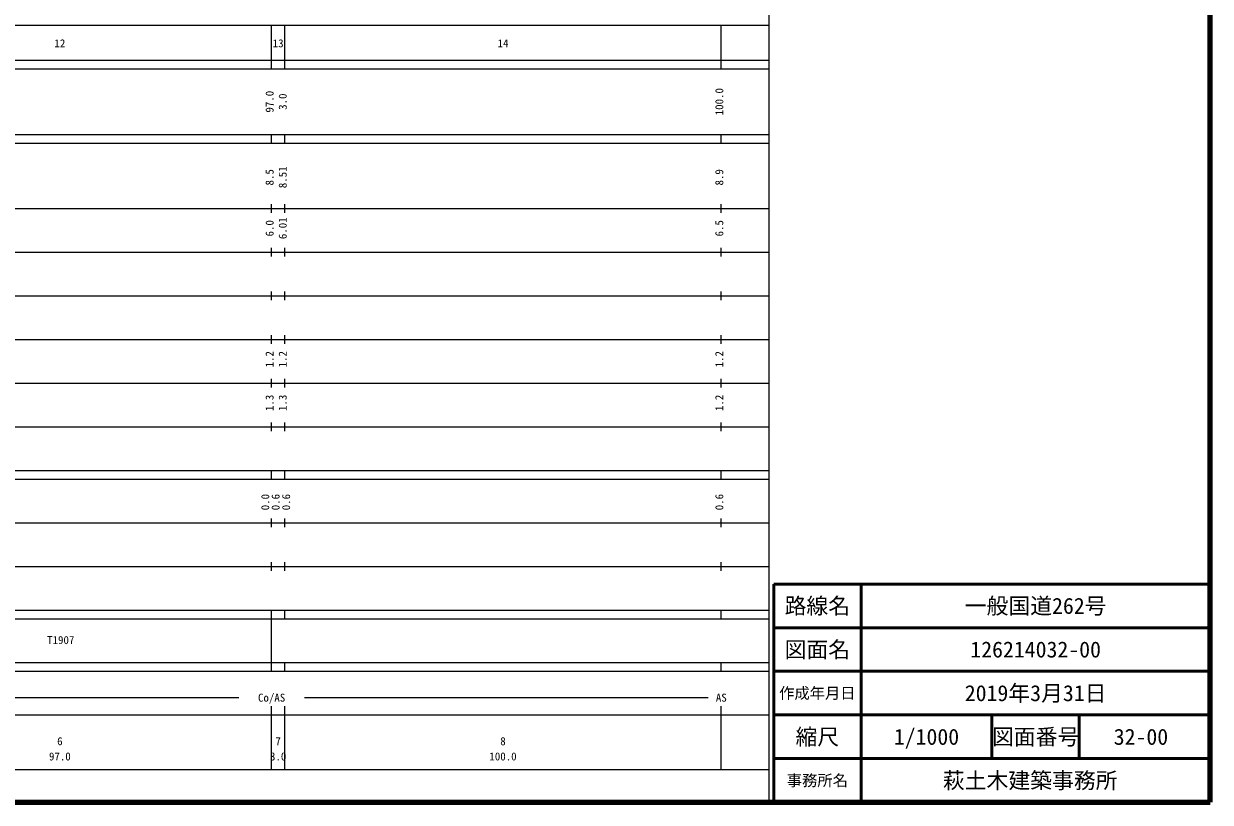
# Model space of a CAD drawing. Units: millimetres on the paper, enlarged 1000 times. Extents: x 40000 to 680000, y 20000 to 380000.
# Drawn here: x 408222 to 680000, y 20000 to 198357 of the extents above; entities that cross this region are included whole.
import ezdxf
from ezdxf.enums import TextEntityAlignment as Align

# ---------------------------------------------------------------- set-up
doc = ezdxf.new("R2010")
doc.units = ezdxf.units.MM
doc.header["$LTSCALE"] = 1000
for name, color, linetype, lineweight in [('M-TTL', 2, 'Continuous', 140), ('M-TTL-BAND', 7, 'Continuous', 25), ('M-TTL-FRAM', 2, 'Continuous', 50), ('M-TTL-LINE', 7, 'Continuous', 50), ('M-TTL-TXT', 7, 'Continuous', 13)]:
    doc.layers.add(name, color=color, linetype=linetype, lineweight=lineweight)
doc.styles.add('ＭＳ ゴシック', font='')
doc.styles.get('ＭＳ ゴシック').set_extended_font_data('MS Gothic')

msp = doc.modelspace()

# ---------------------------------------------------------------- linework, layer by layer
at = {"layer": 'M-TTL'}
for p, q in [((680000, 20000), (680000, 380000)), ((40000, 20000), (680000, 20000))]:
    msp.add_line(p, q, dxfattribs=at)
at = {"layer": 'M-TTL-BAND'}
for p, q in [((579000, 20000), (579000, 370000)), ((68000, 198000), (579000, 198000)), ((465000, 188000), (465000, 198000)), ((468000, 188000), (468000, 198000)), ((568000, 188000), (568000, 198000)), ((40000, 190000), (579000, 190000)), ((40000, 188000), (579000, 188000)), ((40000, 173000), (579000, 173000)), ((465000, 171000), (465000, 173000)), ((468000, 171000), (468000, 173000)), ((568000, 171000), (568000, 173000)), ((40000, 171000), (579000, 171000)), ((40000, 156000), (579000, 156000)), ((465000, 155000), (465000, 157000)), ((468000, 155000), (468000, 157000)), ((568000, 155000), (568000, 157000)), ((465000, 145000), (465000, 147000)), ((468000, 145000), (468000, 147000)), ((568000, 145000), (568000, 147000)), ((46000, 146000), (579000, 146000)), ((52000, 136000), (579000, 136000)), ((465000, 135000), (465000, 137000)), ((468000, 135000), (468000, 137000)), ((568000, 135000), (568000, 137000)), ((46000, 126000), (579000, 126000)), ((465000, 125000), (465000, 127000)), ((468000, 125000), (468000, 127000)), ((568000, 125000), (568000, 127000)), ((465000, 115000), (465000, 117000)), ((468000, 115000), (468000, 117000)), ((568000, 115000), (568000, 117000)), ((52000, 116000), (579000, 116000)), ((46000, 106000), (579000, 106000)), ((465000, 105000), (465000, 107000)), ((468000, 105000), (468000, 107000)), ((568000, 105000), (568000, 107000)), ((40000, 96000), (579000, 96000)), ((465000, 94000), (465000, 96000)), ((468000, 94000), (468000, 96000)), ((568000, 94000), (568000, 96000)), ((40000, 94000), (579000, 94000)), ((465000, 83000), (465000, 85000)), ((468000, 83000), (468000, 85000)), ((568000, 83000), (568000, 85000)), ((49000, 84000), (579000, 84000)), ((40000, 74000), (579000, 74000)), ((465000, 73000), (465000, 75000)), ((468000, 73000), (468000, 75000)), ((568000, 73000), (568000, 75000)), ((40000, 64000), (579000, 64000)), ((465000, 62000), (465000, 64000)), ((468000, 62000), (468000, 64000)), ((568000, 62000), (568000, 64000)), ((40000, 62000), (579000, 62000)), ((465000, 52000), (465000, 62000)), ((40000, 52000), (579000, 52000)), ((465000, 50000), (465000, 52000)), ((468000, 50000), (468000, 52000)), ((568000, 50000), (568000, 52000)), ((40000, 50000), (579000, 50000)), ((325500, 44000), (457500, 44000)), ((472500, 44000), (565000, 44000)), ((465000, 27500), (465000, 42000)), ((468000, 27500), (468000, 42000)), ((568000, 27500), (568000, 42000)), ((40000, 40000), (579000, 40000)), ((68000, 27500), (579000, 27500))]:
    msp.add_line(p, q, dxfattribs=at)
at = {"layer": 'M-TTL-FRAM'}
for p, q in [((680000, 70000), (580000, 70000)), ((580000, 70000), (580000, 20000))]:
    msp.add_line(p, q, dxfattribs=at)
at = {"layer": 'M-TTL-LINE'}
for p, q in [((600000, 70000), (600000, 20000)), ((680000, 60000), (580000, 60000)), ((680000, 50000), (580000, 50000)), ((680000, 40000), (580000, 40000)), ((630000, 40000), (630000, 30000)), ((650000, 40000), (650000, 30000)), ((680000, 30000), (580000, 30000))]:
    msp.add_line(p, q, dxfattribs=at)

# ---------------------------------------------------------------- texts
at = {"layer": 'M-TTL-BAND', "style": 'ＭＳ ゴシック'}
for s, p in [('12', (416500, 192405)), ('13', (466500, 192405)), ('14', (518000, 192405)), ('Co/AS', (465000, 42500)), ('AS', (568000, 42500)), ('6', (416500, 32523)), ('7', (466500, 32523)), ('8', (518000, 32523)), ('97.0', (416500, 29033)), ('3.0', (466500, 29033)), ('100.0', (518000, 29033))]:
    msp.add_text(s, height=1833, dxfattribs=at).set_placement(p, align=Align.BOTTOM_CENTER)
for s, p in [('97.0', (466000, 180500)), ('3.0', (469000, 180500)), ('100.0', (569000, 180500)), ('8.5', (466000, 163174)), ('8.51', (469000, 163174)), ('8.9', (569000, 163174)), ('6.0', (466000, 151500)), ('6.01', (469000, 151500)), ('6.5', (569000, 151500)), ('1.2', (466000, 121500)), ('1.2', (469000, 121500)), ('1.2', (569000, 121500)), ('1.3', (466000, 111500)), ('1.3', (469000, 111500)), ('1.2', (569000, 111500)), ('0.0', (465000, 88764)), ('0.6', (467370, 88764)), ('0.6', (469786, 88764)), ('0.6', (569000, 88764))]:
    msp.add_text(s, height=1833, rotation=90, dxfattribs=at).set_placement(p, align=Align.BOTTOM_CENTER)
msp.add_text('T1907', height=1833, dxfattribs=at).set_placement((413583, 55699), align=Align.BOTTOM_LEFT)
at = {"layer": 'M-TTL-TXT', "style": 'ＭＳ ゴシック'}
for s, height, p in [('路線名', 3666, (590000, 65000)), ('路線名', 3666, (590000, 65000)), ('一般国道262号', 3666, (640000, 65000)), ('図面名', 3666, (590000, 55000)), ('図面名', 3666, (590000, 55000)), ('126214032-00', 3666, (640000, 55000)), ('作成年月日', 2566, (590000, 45000)), ('作成年月日', 2566, (590000, 45000)), ('2019年3月31日', 3666, (640000, 45000)), ('縮尺', 3666, (590000, 35000)), ('縮尺', 3666, (590000, 35000)), ('1/1000', 3666, (615000, 35000)), ('図面番号', 3666, (640000, 35000)), ('図面番号', 3666, (640000, 35000)), ('32-00', 3666, (664125, 35000)), ('萩土木建築事務所 ', 3666, (640000, 25000)), ('事務所名', 2566, (590000, 25000)), ('事務所名', 2566, (590000, 25000))]:
    msp.add_text(s, height=height, dxfattribs=at).set_placement(p, align=Align.MIDDLE_CENTER)

doc.saveas('drawing.dxf')
